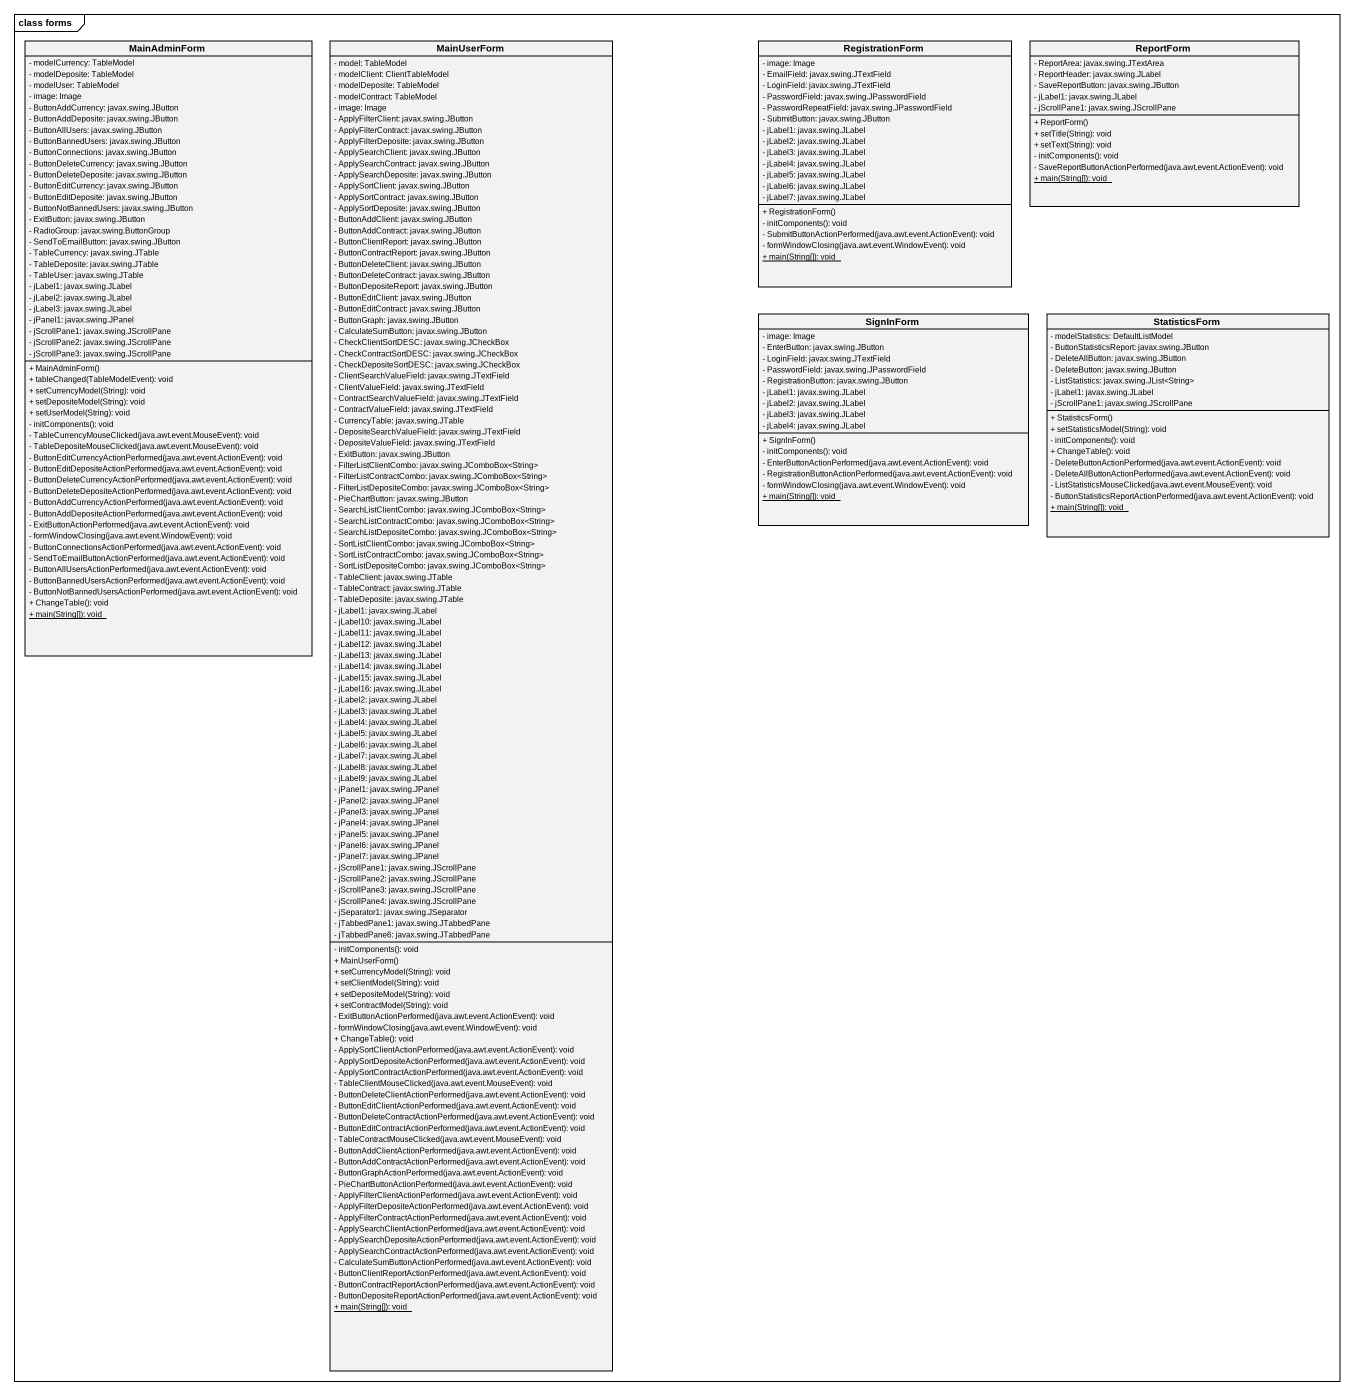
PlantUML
@startuml
mainframe class forms
hide circle
hide empty members
skinparam classAttributeIconSize 0
class MainAdminForm {
  - modelCurrency: TableModel
  - modelDeposite: TableModel
  - modelUser: TableModel
  - image: Image
  - ButtonAddCurrency: javax.swing.JButton
  - ButtonAddDeposite: javax.swing.JButton
  - ButtonAllUsers: javax.swing.JButton
  - ButtonBannedUsers: javax.swing.JButton
  - ButtonConnections: javax.swing.JButton
  - ButtonDeleteCurrency: javax.swing.JButton
  - ButtonDeleteDeposite: javax.swing.JButton
  - ButtonEditCurrency: javax.swing.JButton
  - ButtonEditDeposite: javax.swing.JButton
  - ButtonNotBannedUsers: javax.swing.JButton
  - ExitButton: javax.swing.JButton
  - RadioGroup: javax.swing.ButtonGroup
  - SendToEmailButton: javax.swing.JButton
  - TableCurrency: javax.swing.JTable
  - TableDeposite: javax.swing.JTable
  - TableUser: javax.swing.JTable
  - jLabel1: javax.swing.JLabel
  - jLabel2: javax.swing.JLabel
  - jLabel3: javax.swing.JLabel
  - jPanel1: javax.swing.JPanel
  - jScrollPane1: javax.swing.JScrollPane
  - jScrollPane2: javax.swing.JScrollPane
  - jScrollPane3: javax.swing.JScrollPane
  + MainAdminForm()
  + tableChanged(TableModelEvent): void
  + setCurrencyModel(String): void
  + setDepositeModel(String): void
  + setUserModel(String): void
  - initComponents(): void
  - TableCurrencyMouseClicked(java.awt.event.MouseEvent): void
  - TableDepositeMouseClicked(java.awt.event.MouseEvent): void
  - ButtonEditCurrencyActionPerformed(java.awt.event.ActionEvent): void
  - ButtonEditDepositeActionPerformed(java.awt.event.ActionEvent): void
  - ButtonDeleteCurrencyActionPerformed(java.awt.event.ActionEvent): void
  - ButtonDeleteDepositeActionPerformed(java.awt.event.ActionEvent): void
  - ButtonAddCurrencyActionPerformed(java.awt.event.ActionEvent): void
  - ButtonAddDepositeActionPerformed(java.awt.event.ActionEvent): void
  - ExitButtonActionPerformed(java.awt.event.ActionEvent): void
  - formWindowClosing(java.awt.event.WindowEvent): void
  - ButtonConnectionsActionPerformed(java.awt.event.ActionEvent): void
  - SendToEmailButtonActionPerformed(java.awt.event.ActionEvent): void
  - ButtonAllUsersActionPerformed(java.awt.event.ActionEvent): void
  - ButtonBannedUsersActionPerformed(java.awt.event.ActionEvent): void
  - ButtonNotBannedUsersActionPerformed(java.awt.event.ActionEvent): void
  + ChangeTable(): void
  {static} + main(String[]): void
}
class MainUserForm {
  - model: TableModel
  - modelClient: ClientTableModel
  - modelDeposite: TableModel
  - modelContract: TableModel
  - image: Image
  - ApplyFilterClient: javax.swing.JButton
  - ApplyFilterContract: javax.swing.JButton
  - ApplyFilterDeposite: javax.swing.JButton
  - ApplySearchClient: javax.swing.JButton
  - ApplySearchContract: javax.swing.JButton
  - ApplySearchDeposite: javax.swing.JButton
  - ApplySortClient: javax.swing.JButton
  - ApplySortContract: javax.swing.JButton
  - ApplySortDeposite: javax.swing.JButton
  - ButtonAddClient: javax.swing.JButton
  - ButtonAddContract: javax.swing.JButton
  - ButtonClientReport: javax.swing.JButton
  - ButtonContractReport: javax.swing.JButton
  - ButtonDeleteClient: javax.swing.JButton
  - ButtonDeleteContract: javax.swing.JButton
  - ButtonDepositeReport: javax.swing.JButton
  - ButtonEditClient: javax.swing.JButton
  - ButtonEditContract: javax.swing.JButton
  - ButtonGraph: javax.swing.JButton
  - CalculateSumButton: javax.swing.JButton
  - CheckClientSortDESC: javax.swing.JCheckBox
  - CheckContractSortDESC: javax.swing.JCheckBox
  - CheckDepositeSortDESC: javax.swing.JCheckBox
  - ClientSearchValueField: javax.swing.JTextField
  - ClientValueField: javax.swing.JTextField
  - ContractSearchValueField: javax.swing.JTextField
  - ContractValueField: javax.swing.JTextField
  - CurrencyTable: javax.swing.JTable
  - DepositeSearchValueField: javax.swing.JTextField
  - DepositeValueField: javax.swing.JTextField
  - ExitButton: javax.swing.JButton
  - FilterListClientCombo: javax.swing.JComboBox<String>
  - FilterListContractCombo: javax.swing.JComboBox<String>
  - FilterListDepositeCombo: javax.swing.JComboBox<String>
  - PieChartButton: javax.swing.JButton
  - SearchListClientCombo: javax.swing.JComboBox<String>
  - SearchListContractCombo: javax.swing.JComboBox<String>
  - SearchListDepositeCombo: javax.swing.JComboBox<String>
  - SortListClientCombo: javax.swing.JComboBox<String>
  - SortListContractCombo: javax.swing.JComboBox<String>
  - SortListDepositeCombo: javax.swing.JComboBox<String>
  - TableClient: javax.swing.JTable
  - TableContract: javax.swing.JTable
  - TableDeposite: javax.swing.JTable
  - jLabel1: javax.swing.JLabel
  - jLabel10: javax.swing.JLabel
  - jLabel11: javax.swing.JLabel
  - jLabel12: javax.swing.JLabel
  - jLabel13: javax.swing.JLabel
  - jLabel14: javax.swing.JLabel
  - jLabel15: javax.swing.JLabel
  - jLabel16: javax.swing.JLabel
  - jLabel2: javax.swing.JLabel
  - jLabel3: javax.swing.JLabel
  - jLabel4: javax.swing.JLabel
  - jLabel5: javax.swing.JLabel
  - jLabel6: javax.swing.JLabel
  - jLabel7: javax.swing.JLabel
  - jLabel8: javax.swing.JLabel
  - jLabel9: javax.swing.JLabel
  - jPanel1: javax.swing.JPanel
  - jPanel2: javax.swing.JPanel
  - jPanel3: javax.swing.JPanel
  - jPanel4: javax.swing.JPanel
  - jPanel5: javax.swing.JPanel
  - jPanel6: javax.swing.JPanel
  - jPanel7: javax.swing.JPanel
  - jScrollPane1: javax.swing.JScrollPane
  - jScrollPane2: javax.swing.JScrollPane
  - jScrollPane3: javax.swing.JScrollPane
  - jScrollPane4: javax.swing.JScrollPane
  - jSeparator1: javax.swing.JSeparator
  - jTabbedPane1: javax.swing.JTabbedPane
  - jTabbedPane6: javax.swing.JTabbedPane
  - initComponents(): void
  + MainUserForm()
  + setCurrencyModel(String): void
  + setClientModel(String): void
  + setDepositeModel(String): void
  + setContractModel(String): void
  - ExitButtonActionPerformed(java.awt.event.ActionEvent): void
  - formWindowClosing(java.awt.event.WindowEvent): void
  + ChangeTable(): void
  - ApplySortClientActionPerformed(java.awt.event.ActionEvent): void
  - ApplySortDepositeActionPerformed(java.awt.event.ActionEvent): void
  - ApplySortContractActionPerformed(java.awt.event.ActionEvent): void
  - TableClientMouseClicked(java.awt.event.MouseEvent): void
  - ButtonDeleteClientActionPerformed(java.awt.event.ActionEvent): void
  - ButtonEditClientActionPerformed(java.awt.event.ActionEvent): void
  - ButtonDeleteContractActionPerformed(java.awt.event.ActionEvent): void
  - ButtonEditContractActionPerformed(java.awt.event.ActionEvent): void
  - TableContractMouseClicked(java.awt.event.MouseEvent): void
  - ButtonAddClientActionPerformed(java.awt.event.ActionEvent): void
  - ButtonAddContractActionPerformed(java.awt.event.ActionEvent): void
  - ButtonGraphActionPerformed(java.awt.event.ActionEvent): void
  - PieChartButtonActionPerformed(java.awt.event.ActionEvent): void
  - ApplyFilterClientActionPerformed(java.awt.event.ActionEvent): void
  - ApplyFilterDepositeActionPerformed(java.awt.event.ActionEvent): void
  - ApplyFilterContractActionPerformed(java.awt.event.ActionEvent): void
  - ApplySearchClientActionPerformed(java.awt.event.ActionEvent): void
  - ApplySearchDepositeActionPerformed(java.awt.event.ActionEvent): void
  - ApplySearchContractActionPerformed(java.awt.event.ActionEvent): void
  - CalculateSumButtonActionPerformed(java.awt.event.ActionEvent): void
  - ButtonClientReportActionPerformed(java.awt.event.ActionEvent): void
  - ButtonContractReportActionPerformed(java.awt.event.ActionEvent): void
  - ButtonDepositeReportActionPerformed(java.awt.event.ActionEvent): void
  {static} + main(String[]): void
}
class RegistrationForm {
  - image: Image
  - EmailField: javax.swing.JTextField
  - LoginField: javax.swing.JTextField
  - PasswordField: javax.swing.JPasswordField
  - PasswordRepeatField: javax.swing.JPasswordField
  - SubmitButton: javax.swing.JButton
  - jLabel1: javax.swing.JLabel
  - jLabel2: javax.swing.JLabel
  - jLabel3: javax.swing.JLabel
  - jLabel4: javax.swing.JLabel
  - jLabel5: javax.swing.JLabel
  - jLabel6: javax.swing.JLabel
  - jLabel7: javax.swing.JLabel
  + RegistrationForm()
  - initComponents(): void
  - SubmitButtonActionPerformed(java.awt.event.ActionEvent): void
  - formWindowClosing(java.awt.event.WindowEvent): void
  {static} + main(String[]): void
}
class ReportForm {
  - ReportArea: javax.swing.JTextArea
  - ReportHeader: javax.swing.JLabel
  - SaveReportButton: javax.swing.JButton
  - jLabel1: javax.swing.JLabel
  - jScrollPane1: javax.swing.JScrollPane
  + ReportForm()
  + setTitle(String): void
  + setText(String): void
  - initComponents(): void
  - SaveReportButtonActionPerformed(java.awt.event.ActionEvent): void
  {static} + main(String[]): void
}
class SignInForm {
  - image: Image
  - EnterButton: javax.swing.JButton
  - LoginField: javax.swing.JTextField
  - PasswordField: javax.swing.JPasswordField
  - RegistrationButton: javax.swing.JButton
  - jLabel1: javax.swing.JLabel
  - jLabel2: javax.swing.JLabel
  - jLabel3: javax.swing.JLabel
  - jLabel4: javax.swing.JLabel
  + SignInForm()
  - initComponents(): void
  - EnterButtonActionPerformed(java.awt.event.ActionEvent): void
  - RegistrationButtonActionPerformed(java.awt.event.ActionEvent): void
  - formWindowClosing(java.awt.event.WindowEvent): void
  {static} + main(String[]): void
}
class StatisticsForm {
  - modelStatistics: DefaultListModel
  - ButtonStatisticsReport: javax.swing.JButton
  - DeleteAllButton: javax.swing.JButton
  - DeleteButton: javax.swing.JButton
  - ListStatistics: javax.swing.JList<String>
  - jLabel1: javax.swing.JLabel
  - jScrollPane1: javax.swing.JScrollPane
  + StatisticsForm()
  + setStatisticsModel(String): void
  - initComponents(): void
  + ChangeTable(): void
  - DeleteButtonActionPerformed(java.awt.event.ActionEvent): void
  - DeleteAllButtonActionPerformed(java.awt.event.ActionEvent): void
  - ListStatisticsMouseClicked(java.awt.event.MouseEvent): void
  - ButtonStatisticsReportActionPerformed(java.awt.event.ActionEvent): void
  {static} + main(String[]): void
}
@enduml
